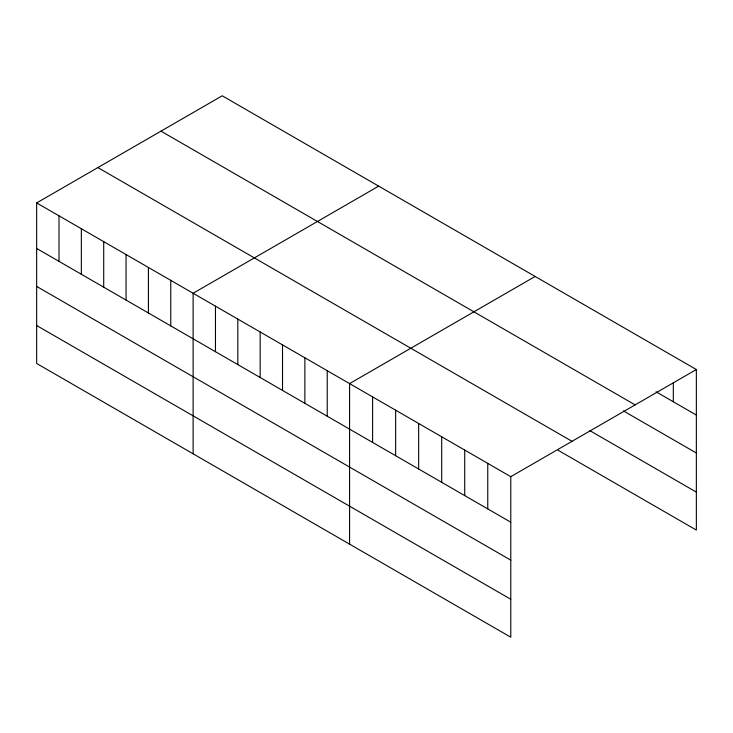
<?xml version="1.0" encoding="UTF-8"?>
<svg xmlns="http://www.w3.org/2000/svg" width="733" height="733" viewBox="0 0 733 733"><rect width="100%" height="100%" fill="white"/><g stroke="black" fill="none" stroke-linecap="round" stroke-linejoin="round"><path stroke-width="1.1" d="M36.65 202.931L510.782 476.67L510.782 637.206L36.65 363.467L36.65 202.931L222.218 95.794L696.35 369.533L696.35 530.069L558.17 450.291M378.686 186.127L193.118 293.264L193.118 453.8M535.145 276.46L349.577 383.597L349.577 544.133M510.782 476.67L696.35 369.533M656.053 391.788L696.35 415.061M160.985 131.152L635.117 404.882M623.426 410.911L696.35 453.012M589.836 430.619L696.35 492.118M97.883 167.573L572.015 441.312M36.65 248.46L510.782 522.198M36.65 286.411L510.782 560.149M36.65 325.516L510.782 599.255M673.325 382.415L673.325 401.766M487.757 463.375L487.757 508.904M464.722 450.08L464.722 495.609M441.697 436.776L441.697 482.305M418.662 423.482L418.662 469.01M395.637 410.187L395.637 455.715M372.602 396.892L372.602 442.42M327.23 370.696L327.23 416.225M304.873 357.786L304.873 403.315M282.526 344.886L282.526 390.414M260.169 331.976L260.169 377.504M237.822 319.075L237.822 364.603M215.465 306.165L215.465 351.693M170.762 280.363L170.762 325.892M148.414 267.453L148.414 312.982M126.058 254.553L126.058 300.081M103.71 241.643L103.71 287.171M81.354 228.742L81.354 274.27M59.007 215.832L59.007 261.36"/></g></svg>
